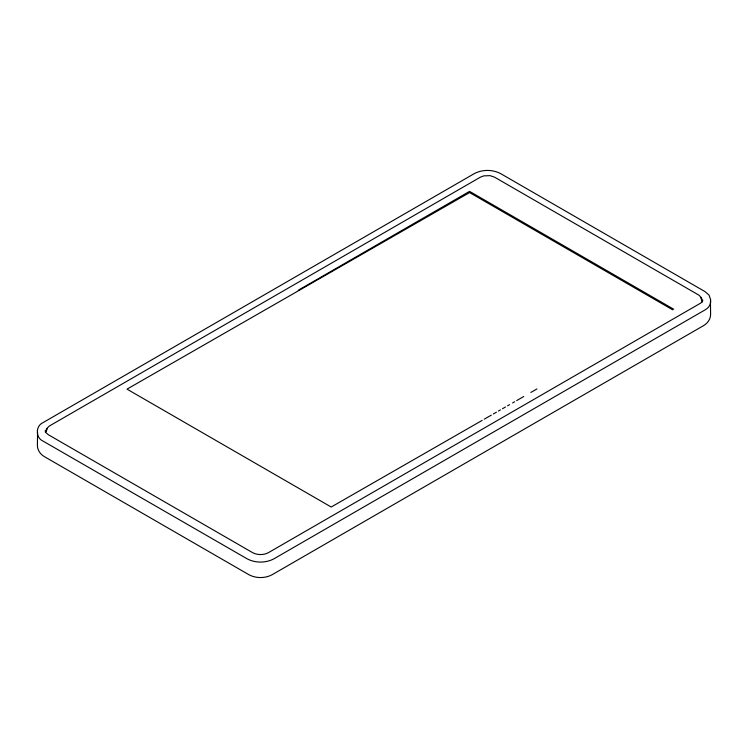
<?xml version="1.0" encoding="UTF-8"?>
<svg xmlns="http://www.w3.org/2000/svg" width="748" height="748" viewBox="0 0 748 748"><rect width="100%" height="100%" fill="white"/><g stroke="black" fill="none" stroke-linecap="round" stroke-linejoin="round"><path stroke-width="1.12" d="M37.559 431.914L37.4 445.546C37.4 450.249 40.486 454.429 44.478 456.682L248.775 574.632C255.938 578.531 265.119 578.531 272.281 574.632L703.522 325.651C707.515 323.407 710.6 319.218 710.6 314.515L710.441 300.883M702.307 302.127C703.41 296.797 702.269 303.202 699.642 303.707L268.392 552.679C263.773 555.184 257.275 555.184 252.656 552.679L48.358 434.728L46.058 432.746L45.31 430.539L45.413 432.344M47.414 428.585L46.049 431.521L46.451 428.875L49.181 426.117L480.431 177.145L483.694 175.883L490.034 175.64L494.522 177.145L698.819 295.095L701.549 297.844L701.951 300.5L700.586 297.554M298.284 290.252L469.566 191.366L673.742 309.251M482.198 420.367L331.196 507.022L127.01 389.138L469.566 192.563L672.733 309.859M484.227 419.198L491.324 415.131M493.343 413.971L496.392 412.223M498.411 411.063L500.44 409.895M502.469 408.735L505.508 406.987M507.537 405.827L509.566 404.659M512.604 402.92L514.633 401.751M516.653 400.591L523.75 396.515M530.846 392.448L536.924 388.96M710.6 299.593C711.367 303.884 708.87 307.97 705.084 309.887L273.843 558.868C265.699 563.141 255.349 563.141 247.214 558.868L42.916 441.021C35.352 437.608 35.558 425.855 43.066 422.592L474.316 173.611C482.348 169.366 492.605 169.366 500.627 173.611L704.934 291.561L709.076 295.151L710.6 299.593"/></g></svg>
